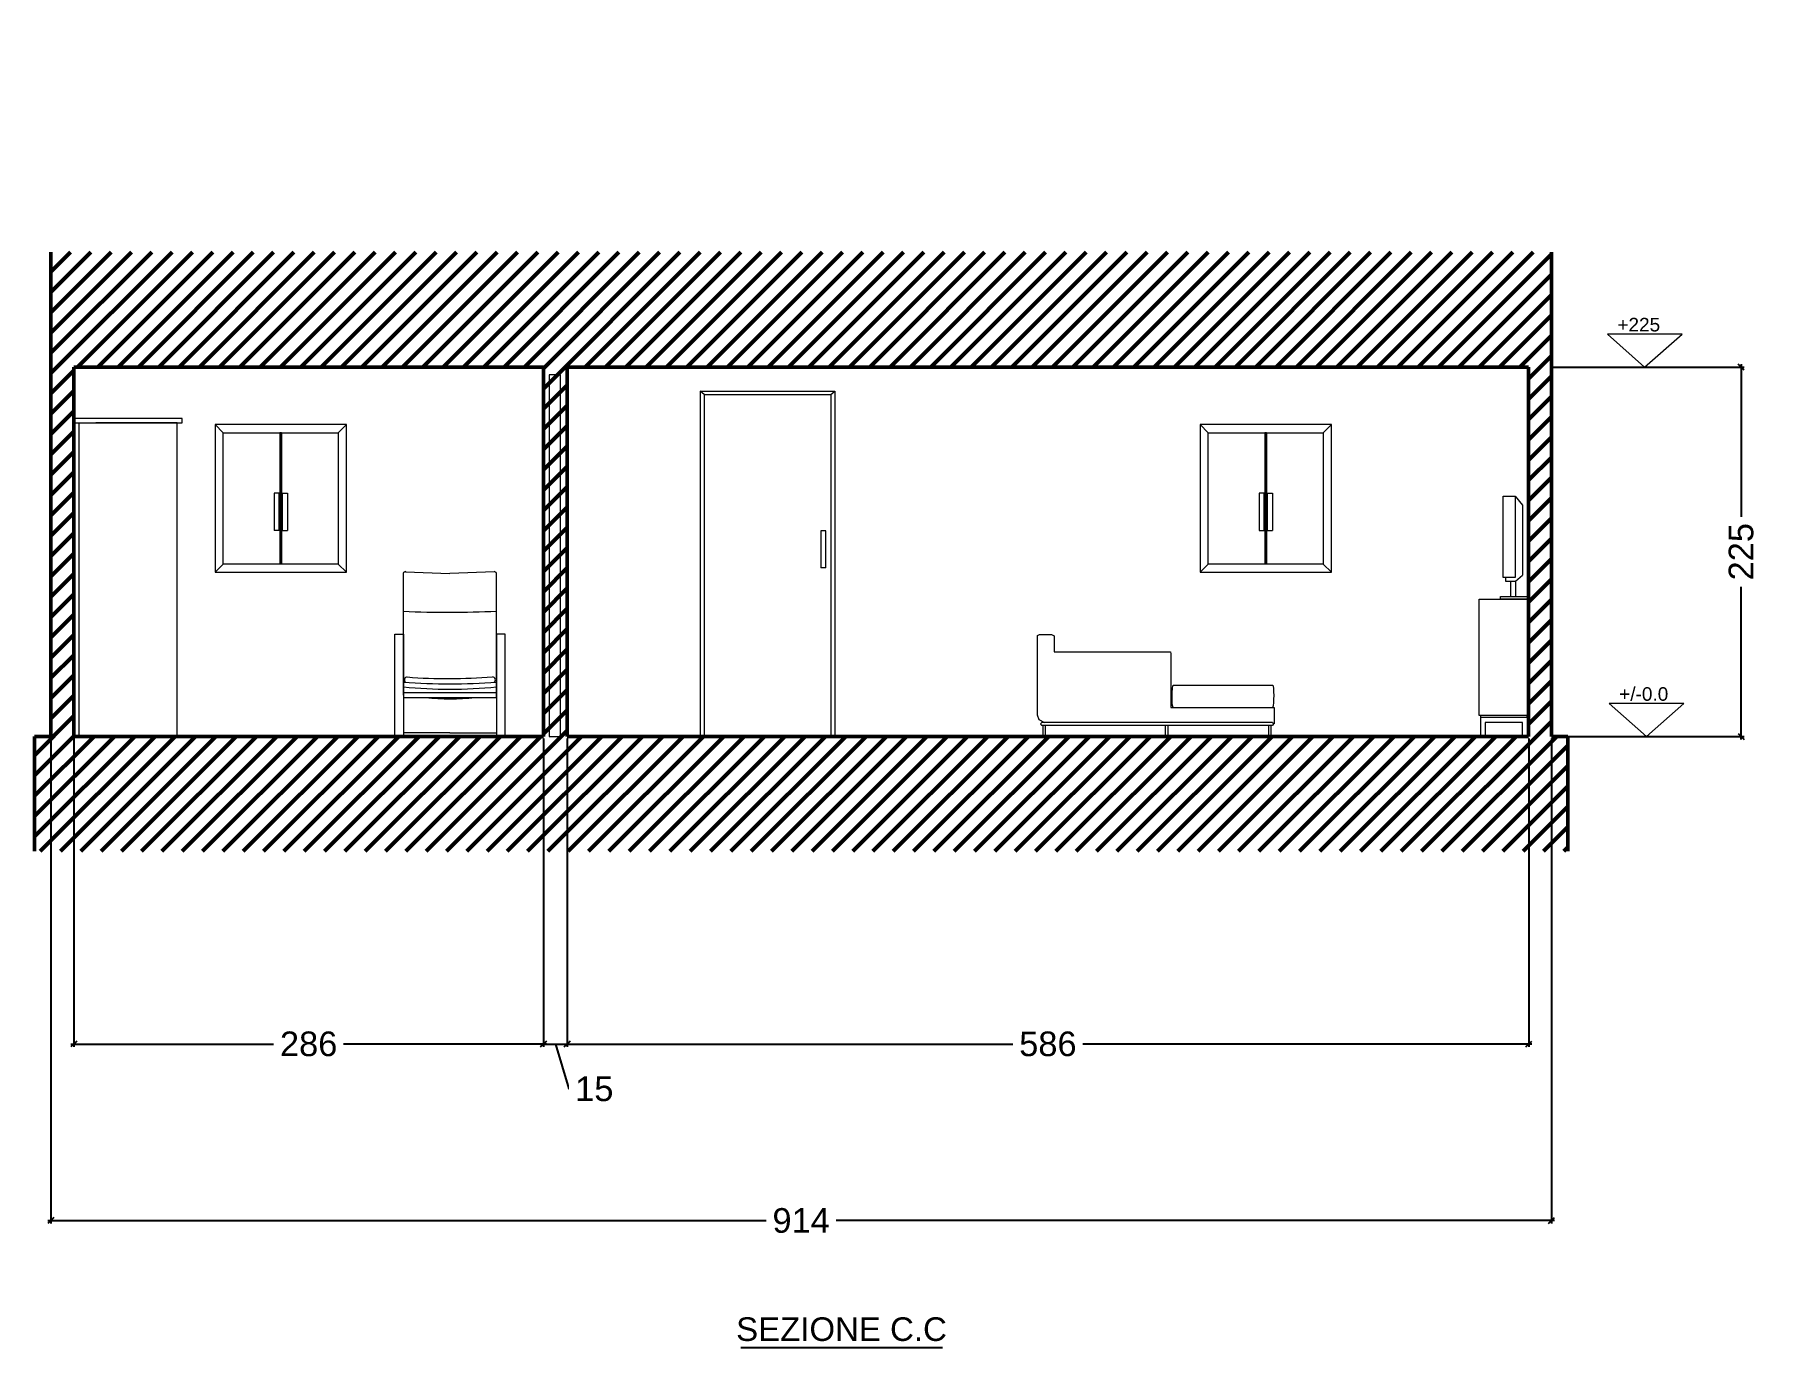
# Model space of a CAD drawing. Header units: inches. Extents: x 2960 to 8891, y 1487 to 4457.
# Drawn here: x 2986 to 4037, y 1487 to 2287 of the extents above; entities that cross this region are included whole.
import ezdxf

# ---------------------------------------------------------------- set-up
doc = ezdxf.new("R2010")
doc.units = ezdxf.units.IN
doc.header["$MEASUREMENT"] = 0
for name, color, linetype, lineweight in [('A-FURN', 8, 'Continuous', 20), ('A-WALL-FULL', 7, 'Continuous', 50), ('costruzioni', 2, 'Continuous', 18), ('G-ANNO-DIM', 90, 'Continuous', 18)]:
    doc.layers.add(name, color=color, linetype=linetype, lineweight=lineweight)
doc.styles.add('ARIAL', font='arial.ttf')
doc.styles.add('underline', font='arial.ttf')
doc.dimstyles.new('TICK_36', dxfattribs={"dimtxt": 15, "dimasz": 3.6, "dimexe": 1.8, "dimexo": 1.2, "dimgap": 1.8, "dimtad": 0, "dimdec": 0, "dimzin": 0, "dimdsep": 46, "dimtxsty": 'ARIAL', "dimblk": 'OBLIQUE', "dimcen": 1.8, "dimdle": 1.8, "dimclrd": 256, "dimclrt": 256, "dimadec": 0, "dimazin": 0, "dimtfac": 1, "dimtdec": 0, "dimtmove": 1, "dimatfit": 3, "dimldrblk": 'OPEN90', "dimfxl": 1, "dimtfill": 1, "dimtolj": 1, "dimtzin": 0, "dimarcsym": 0})

# ---------------------------------------------------------------- blocks, each defined once
blk = doc.blocks.new('divano lato')
for p, q in [((31.415, 8.832), (31.414, 8.736)), ((31.43, 8.84), (31.415, 8.832)), ((31.505, 8.84), (31.43, 8.84)), ((31.516, 8.834), (31.505, 8.84)), ((31.516, 8.349), (31.516, 8.834)), ((30.707, 8.736), (30.704, 8.723)), ((30.704, 8.723), (30.704, 8.397)), ((31.414, 8.736), (30.707, 8.736)), ((30.077, 8.511), (30.079, 8.525)), ((30.079, 8.525), (30.082, 8.531)), ((30.082, 8.531), (30.69, 8.531)), ((30.691, 8.527), (30.69, 8.531)), ((30.694, 8.511), (30.691, 8.527)), ((30.075, 8.469), (30.076, 8.492)), ((30.076, 8.446), (30.075, 8.469)), ((30.076, 8.492), (30.077, 8.511)), ((30.077, 8.425), (30.076, 8.446)), ((30.079, 8.408), (30.077, 8.425)), ((30.082, 8.397), (30.079, 8.408)), ((30.689, 8.397), (30.693, 8.409)), ((30.693, 8.409), (30.695, 8.424)), ((30.695, 8.49), (30.694, 8.511)), ((30.696, 8.467), (30.695, 8.49)), ((30.695, 8.444), (30.696, 8.467)), ((30.695, 8.424), (30.695, 8.444)), ((30.075, 8.397), (30.075, 8.296)), ((30.704, 8.397), (30.075, 8.397)), ((30.084, 8.304), (31.491, 8.304)), ((31.472, 8.303), (31.506, 8.32)), ((31.506, 8.32), (31.516, 8.349)), ((30.075, 8.296), (30.079, 8.296)), ((30.079, 8.292), (30.079, 8.299)), ((31.491, 8.288), (30.084, 8.288)), ((30.092, 8.219), (30.092, 8.288)), ((30.11, 8.219), (30.092, 8.219)), ((30.11, 8.288), (30.11, 8.219)), ((30.721, 8.219), (30.721, 8.288)), ((30.739, 8.219), (30.721, 8.219)), ((30.739, 8.288), (30.739, 8.219)), ((31.467, 8.219), (31.467, 8.288)), ((31.484, 8.219), (31.467, 8.219)), ((31.484, 8.288), (31.484, 8.219)), ((31.495, 8.299), (31.495, 8.292))]:
    blk.add_line(p, q)
for centre, start, end in [((30.084, 8.299), 90, 180), ((31.491, 8.299), 360, 90), ((30.084, 8.292), 180, 270), ((31.491, 8.292), 270, 0)]:
    blk.add_arc(centre, 0.00424, start, end)
blk = doc.blocks.new('poltrona frontale')
at = {"layer": 'A-FURN'}
for p, q in [((19.405, 1.59), (19.121, 1.59)), ((19.405, 1.59), (19.689, 1.59)), ((19.121, 1.569), (19.405, 1.569)), ((19.689, 1.569), (19.405, 1.569))]:
    blk.add_line(p, q, dxfattribs=at)
for points in [[(19.121, 1.819), (19.121, 2.561)], [(19.133, 2.571), (19.405, 2.56)], [(19.677, 2.571), (19.405, 2.56)], [(19.689, 1.819), (19.689, 2.561)]]:
    blk.add_lwpolyline(points, dxfattribs=at)
for points in [[(19.069, 2.19), (19.121, 2.19), (19.121, 1.568), (19.069, 1.568)], [(19.741, 2.19), (19.689, 2.19), (19.689, 1.568), (19.741, 1.568)], [(19.689, 1.833), (19.121, 1.833), (19.121, 1.805), (19.689, 1.805)]]:
    blk.add_lwpolyline(points, close=True, dxfattribs=at)
for centre, radius, start, end in [((19.134, 2.558), 0.0136, 84.7605, 167.239), ((19.675, 2.558), 0.0136, 12.761, 95.2395), ((19.4, 7.997), 5.673, 267.1838, 272.9169), ((19.406, 5.471), 3.583, 265.4461, 269.9874), ((19.145, 1.912), 0.0173, 91.5896, 233.4658), ((19.395, 5.108), 3.188, 265.491, 274.8472), ((19.404, 5.471), 3.583, 270.0126, 274.5539), ((19.663, 1.912), 0.0184, 309.0847, 84.7296), ((19.405, 4.481), 2.626, 263.7977, 276.2023), ((19.407, 3.028), 1.232, 263.0099, 276.9901)]:
    blk.add_arc(centre, radius, start, end, dxfattribs=at)
blk = doc.blocks.new('_Oblique')
at = {"color": 0, "linetype": 'ByBlock', "lineweight": -2}
blk.add_line((-0.5, -0.5), (0.5, 0.5), dxfattribs=at)
blk = doc.blocks.new('*D39')
at = {"layer": 'Defpoints', "color": 0, "transparency": 16777216}
for p in [(3910.4, 2084.5), (4026, 2084.5), (3910.4, 1859.5)]:
    blk.add_point(p, dxfattribs=at)
at = {"layer": 'G-ANNO-DIM', "color": 0, "lineweight": -2, "transparency": 16777216}
for p, q in [((3911.6, 2084.5), (4027.8, 2084.5)), ((3911.6, 1859.5), (4027.8, 1859.5))]:
    blk.add_line(p, q, dxfattribs=at)
at = {"layer": 'G-ANNO-DIM', "lineweight": -2, "transparency": 16777216}
for p, q in [((4026, 2086.3), (4026, 1990.5)), ((4026, 1857.7), (4026, 1953.4))]:
    blk.add_line(p, q, dxfattribs=at)
at = {"layer": 'G-ANNO-DIM', "lineweight": -2, "transparency": 16777216, "xscale": 3.6, "yscale": 3.6, "zscale": 3.6}
for p, rotation in [((4026, 2084.5), 90), ((4026, 1859.5), 270)]:
    blk.add_blockref('_Oblique', p, dxfattribs=dict(at, rotation=rotation))
at = {"layer": 'G-ANNO-DIM', "transparency": 16777216, "insert": (4026, 1972), "char_height": 15, "attachment_point": 5, "rotation": 90, "style": 'ARIAL', "bg_fill": 3, "box_fill_scale": 1.25, "bg_fill_color": 256, "bg_fill_true_color": 13158600, "bg_fill_transparency": 0}
blk.add_mtext('\\A1;225', dxfattribs=at)
blk = doc.blocks.new('_Open90')
at = {"color": 0, "linetype": 'ByBlock', "lineweight": -2}
for p, q in [((0, 0), (-1, 0)), ((-0.5, 0.5), (0, 0)), ((0, 0), (-0.5, -0.5))]:
    blk.add_line(p, q, dxfattribs=at)
blk = doc.blocks.new('*D59')
at = {"layer": 'Defpoints', "color": 0, "transparency": 16777216}
for p in [(2996.4, 1859.5), (3910.4, 1859.5), (3910.4, 1564.5)]:
    blk.add_point(p, dxfattribs=at)
at = {"layer": 'G-ANNO-DIM', "color": 0, "lineweight": -2, "transparency": 16777216}
for p, q in [((2996.4, 1858.3), (2996.4, 1562.7)), ((3910.4, 1858.3), (3910.4, 1562.7))]:
    blk.add_line(p, q, dxfattribs=at)
at = {"layer": 'G-ANNO-DIM', "lineweight": -2, "transparency": 16777216}
for p, q in [((2994.6, 1564.5), (3435.1, 1564.5)), ((3912.2, 1564.5), (3471.8, 1564.5))]:
    blk.add_line(p, q, dxfattribs=at)
at = {"layer": 'G-ANNO-DIM', "lineweight": -2, "transparency": 16777216, "xscale": 3.6, "yscale": 3.6, "zscale": 3.6, "rotation": 180}
blk.add_blockref('_Oblique', (2996.4, 1564.5), dxfattribs=at)
at = {"layer": 'G-ANNO-DIM', "lineweight": -2, "transparency": 16777216, "xscale": 3.6, "yscale": 3.6, "zscale": 3.6}
blk.add_blockref('_Oblique', (3910.4, 1564.5), dxfattribs=at)
at = {"layer": 'G-ANNO-DIM', "transparency": 16777216, "insert": (3453.4, 1564.5), "char_height": 15, "attachment_point": 5, "style": 'ARIAL', "bg_fill": 3, "box_fill_scale": 1.25, "bg_fill_color": 256, "bg_fill_true_color": 13158600, "bg_fill_transparency": 0}
blk.add_mtext('\\A1;914', dxfattribs=at)
blk = doc.blocks.new('*D60')
at = {"layer": 'Defpoints', "color": 0, "transparency": 16777216}
for p in [(3010.4, 1859.5), (3296.4, 1859.5), (3296.4, 1672.1)]:
    blk.add_point(p, dxfattribs=at)
at = {"layer": 'G-ANNO-DIM', "color": 0, "lineweight": -2, "transparency": 16777216}
for p, q in [((3010.4, 1858.3), (3010.4, 1670.3)), ((3296.4, 1858.3), (3296.4, 1670.3))]:
    blk.add_line(p, q, dxfattribs=at)
at = {"layer": 'G-ANNO-DIM', "lineweight": -2, "transparency": 16777216}
for p, q in [((3008.6, 1672.1), (3134.9, 1672.1)), ((3298.2, 1672.1), (3171.9, 1672.1))]:
    blk.add_line(p, q, dxfattribs=at)
at = {"layer": 'G-ANNO-DIM', "lineweight": -2, "transparency": 16777216, "xscale": 3.6, "yscale": 3.6, "zscale": 3.6, "rotation": 180}
blk.add_blockref('_Oblique', (3010.4, 1672.1), dxfattribs=at)
at = {"layer": 'G-ANNO-DIM', "lineweight": -2, "transparency": 16777216, "xscale": 3.6, "yscale": 3.6, "zscale": 3.6}
blk.add_blockref('_Oblique', (3296.4, 1672.1), dxfattribs=at)
at = {"layer": 'G-ANNO-DIM', "transparency": 16777216, "insert": (3153.4, 1672.1), "char_height": 15, "attachment_point": 5, "style": 'ARIAL', "bg_fill": 3, "box_fill_scale": 1.25, "bg_fill_color": 256, "bg_fill_true_color": 13158600, "bg_fill_transparency": 0}
blk.add_mtext('\\A1;286', dxfattribs=at)
blk = doc.blocks.new('*D61')
at = {"layer": 'Defpoints', "color": 0, "transparency": 16777216}
for p in [(3296.4, 1859.5), (3310.9, 1859.5), (3310.9, 1672.1)]:
    blk.add_point(p, dxfattribs=at)
at = {"layer": 'G-ANNO-DIM', "color": 0, "lineweight": -2, "transparency": 16777216}
for p, q in [((3296.4, 1858.3), (3296.4, 1670.3)), ((3310.9, 1858.3), (3310.9, 1670.3))]:
    blk.add_line(p, q, dxfattribs=at)
at = {"layer": 'G-ANNO-DIM', "lineweight": -2, "transparency": 16777216}
for p, q in [((3294.6, 1672.1), (3312.7, 1672.1)), ((3303.7, 1672.1), (3311.9, 1644.7)), ((3311.9, 1644.7), (3315.5, 1644.7))]:
    blk.add_line(p, q, dxfattribs=at)
at = {"layer": 'G-ANNO-DIM', "lineweight": -2, "transparency": 16777216, "xscale": 3.6, "yscale": 3.6, "zscale": 3.6, "rotation": 180}
blk.add_blockref('_Oblique', (3296.4, 1672.1), dxfattribs=at)
at = {"layer": 'G-ANNO-DIM', "lineweight": -2, "transparency": 16777216, "xscale": 3.6, "yscale": 3.6, "zscale": 3.6}
blk.add_blockref('_Oblique', (3310.9, 1672.1), dxfattribs=at)
at = {"layer": 'G-ANNO-DIM', "transparency": 16777216, "insert": (3327.4, 1644.7), "char_height": 15, "attachment_point": 5, "style": 'ARIAL', "bg_fill": 3, "box_fill_scale": 1.25, "bg_fill_color": 256, "bg_fill_true_color": 13158600, "bg_fill_transparency": 0}
blk.add_mtext('\\A1;15', dxfattribs=at)
blk = doc.blocks.new('*D62')
at = {"layer": 'Defpoints', "color": 0, "transparency": 16777216}
for p in [(3310.9, 1859.5), (3896.6, 1859.5), (3896.6, 1672.1)]:
    blk.add_point(p, dxfattribs=at)
at = {"layer": 'G-ANNO-DIM', "color": 0, "lineweight": -2, "transparency": 16777216}
for p, q in [((3310.9, 1858.3), (3310.9, 1670.3)), ((3896.6, 1858.3), (3896.6, 1670.3))]:
    blk.add_line(p, q, dxfattribs=at)
at = {"layer": 'G-ANNO-DIM', "lineweight": -2, "transparency": 16777216}
for p, q in [((3309.1, 1672.1), (3585.4, 1672.1)), ((3898.4, 1672.1), (3622.1, 1672.1))]:
    blk.add_line(p, q, dxfattribs=at)
at = {"layer": 'G-ANNO-DIM', "lineweight": -2, "transparency": 16777216, "xscale": 3.6, "yscale": 3.6, "zscale": 3.6, "rotation": 180}
blk.add_blockref('_Oblique', (3310.9, 1672.1), dxfattribs=at)
at = {"layer": 'G-ANNO-DIM', "lineweight": -2, "transparency": 16777216, "xscale": 3.6, "yscale": 3.6, "zscale": 3.6}
blk.add_blockref('_Oblique', (3896.6, 1672.1), dxfattribs=at)
at = {"layer": 'G-ANNO-DIM', "transparency": 16777216, "insert": (3603.7, 1672.1), "char_height": 15, "attachment_point": 5, "style": 'ARIAL', "bg_fill": 3, "box_fill_scale": 1.25, "bg_fill_color": 256, "bg_fill_true_color": 13158600, "bg_fill_transparency": 0}
blk.add_mtext('\\A1;586', dxfattribs=at)

msp = doc.modelspace()

# ---------------------------------------------------------------- hatches: boundary and pattern name
at = {"layer": 'A-WALL-FULL'}
h = msp.add_hatch(dxfattribs=at)
h.set_pattern_fill('ANSI31', color=0, scale=70)
h.paths.add_polyline_path([(3048.4, 4456.7), (3048.4, 4386.7), (3048.4, 4161.7), (3038.4, 4161.7), (3038.4, 4091.7), (3920.4, 4091.7), (3920.4, 4161.7), (3910.4, 4161.7), (3910.4, 4386.7), (3910.4, 4456.7)])
h.paths.add_polyline_path([(3639.4, 4386.7), (3639.4, 4161.7), (3062.4, 4161.7), (3062.4, 4386.7)], flags=16)
h.paths.add_polyline_path([(3653.4, 4386.7), (3896.4, 4386.7), (3896.4, 4161.7), (3653.4, 4161.7)], flags=16)
h.paths.add_polyline_path([(3306.1, 3727.8), (3305.9, 3657.8), (3305.4, 3432.8), (3010.4, 3432.8), (3000.4, 3432.8), (3000.4, 3362.8), (3920.4, 3362.8), (3920.4, 3432.8), (3910.4, 3432.8), (3910.4, 3657.8), (3910.4, 3727.8)])
h.paths.add_polyline_path([(3896.4, 3657.8), (3896.4, 3432.8), (3319.4, 3432.8), (3319.4, 3657.8)], flags=16)
h.paths.add_polyline_path([(2996.4, 2154.5), (2996.4, 2084.5), (2996.4, 1859.5), (2986.4, 1859.5), (2986.4, 1789.5), (3920.4, 1789.5), (3920.4, 1859.5), (3910.4, 1859.5), (3910.4, 2084.5), (3910.4, 2154.5)])
h.paths.add_polyline_path([(3896.4, 2084.5), (3896.4, 1859.5), (3310.9, 1859.5), (3310.9, 2084.5)], flags=16)
h.paths.add_polyline_path([(3296.4, 2084.5), (3296.4, 1859.5), (3010.4, 1859.5), (3010.4, 2084.5)], flags=16)
at = {"layer": 'G-ANNO-DIM'}
h = msp.add_hatch(color=256, dxfattribs=at)
h.dxf.hatch_style = 1
h.paths.add_polyline_path([(3990, 2104.5), (3944.5, 2104.5), (3967.2, 2084.5)], flags=17)
h.paths.add_polyline_path([(3944.5, 2104.5), (3967.2, 2084.5), (3990, 2104.5)])
h = msp.add_hatch(color=256, dxfattribs=at)
h.dxf.hatch_style = 1
h.paths.add_polyline_path([(3991.1, 1879.5), (3945.6, 1879.5), (3968.4, 1859.5)], flags=17)
h.paths.add_polyline_path([(3945.6, 1879.5), (3968.4, 1859.5), (3991.1, 1879.5)])

# ---------------------------------------------------------------- linework, layer by layer
msp.add_line((3416.7, 1487.2), (3539.6, 1487.2))
at = {"layer": 'A-FURN'}
for p, q in [((3306.8, 2079.8), (3300, 2079.8)), ((3300, 2079.8), (3300, 1859.5)), ((3306.8, 1859.5), (3306.8, 2079.8)), ((3391.8, 2069.8), (3391.8, 1859.5)), ((3391.8, 2069.8), (3474, 2069.8)), ((3394.4, 2067.8), (3391.8, 2069.8)), ((3394.4, 2067.8), (3394.4, 1859.5)), ((3394.4, 2067.8), (3471.4, 2067.8)), ((3471.4, 2067.8), (3474, 2069.8)), ((3471.4, 2067.8), (3471.4, 1859.5)), ((3474, 2069.8), (3474, 1859.5)), ((3076.3, 2053.2), (3010.5, 2053.2)), ((3010.5, 2053.2), (3010.5, 2050.5)), ((3010.5, 2050.5), (3076.3, 2050.5)), ((3013.4, 2050.5), (3013.4, 1859.5)), ((3073.4, 2050.5), (3023.7, 2050.5)), ((3073.4, 1859.5), (3073.4, 2050.5)), ((3076.3, 2050.5), (3076.3, 2053.2)), ((3176.4, 2049.5), (3096.4, 2049.5)), ((3096.4, 2049.5), (3096.4, 1959.5)), ((3101.4, 2044.5), (3096.4, 2049.5)), ((3171.4, 2044.5), (3176.4, 2049.5)), ((3176.4, 1959.5), (3176.4, 2049.5)), ((3776.4, 2049.5), (3696.4, 2049.5)), ((3696.4, 2049.5), (3696.4, 1959.5)), ((3701.4, 2044.5), (3696.4, 2049.5)), ((3771.4, 2044.5), (3776.4, 2049.5)), ((3776.4, 1959.5), (3776.4, 2049.5)), ((3101.4, 1964.5), (3101.4, 2044.5)), ((3101.4, 2044.5), (3171.4, 2044.5)), ((3136.4, 2044.5), (3135.9, 2044.5)), ((3135.9, 2044.5), (3135.9, 1964.5)), ((3136.4, 2044.5), (3136.4, 1964.5)), ((3136.9, 2044.5), (3136.4, 2044.5)), ((3136.9, 2044.5), (3136.9, 1964.5)), ((3171.4, 2044.5), (3171.4, 1964.5)), ((3701.4, 1964.5), (3701.4, 2044.5)), ((3701.4, 2044.5), (3771.4, 2044.5)), ((3736.4, 2044.5), (3735.9, 2044.5)), ((3735.9, 2044.5), (3735.9, 1964.5)), ((3736.4, 2044.5), (3736.4, 1964.5)), ((3736.9, 2044.5), (3736.4, 2044.5)), ((3736.9, 2044.5), (3736.9, 1964.5)), ((3771.4, 2044.5), (3771.4, 1964.5)), ((3135.4, 2007.6), (3132.4, 2007.6)), ((3132.4, 2007.6), (3132.4, 1985)), ((3135.4, 1985), (3135.4, 2007.6)), ((3137.4, 2007.6), (3140.5, 2007.6)), ((3137.4, 1985), (3137.4, 2007.6)), ((3140.5, 2007.6), (3140.5, 1985)), ((3735.4, 2007.6), (3732.4, 2007.6)), ((3732.4, 2007.6), (3732.4, 1985)), ((3735.4, 1985), (3735.4, 2007.6)), ((3737.4, 2007.6), (3740.5, 2007.6)), ((3737.4, 1985), (3737.4, 2007.6)), ((3740.5, 2007.6), (3740.5, 1985)), ((3888.3, 2005.8), (3892.8, 2000.4)), ((3892.8, 2000.4), (3892.8, 1957.8)), ((3135.4, 1985), (3132.4, 1985)), ((3137.4, 1985), (3140.5, 1985)), ((3468.4, 1984.7), (3465.4, 1984.7)), ((3465.4, 1984.7), (3465.4, 1962.2)), ((3468.4, 1962.2), (3468.4, 1984.7)), ((3732.4, 1985), (3735.4, 1985)), ((3737.4, 1985), (3740.5, 1985)), ((3096.4, 1959.5), (3101.4, 1964.5)), ((3096.4, 1959.5), (3176.4, 1959.5)), ((3096.4, 1959.5), (3101.4, 1959.5)), ((3171.4, 1964.5), (3101.4, 1964.5)), ((3176.4, 1959.5), (3171.4, 1964.5)), ((3468.4, 1962.2), (3465.4, 1962.2)), ((3696.4, 1959.5), (3701.4, 1964.5)), ((3696.4, 1959.5), (3776.4, 1959.5)), ((3771.4, 1964.5), (3701.4, 1964.5)), ((3776.4, 1959.5), (3771.4, 1964.5)), ((3885.5, 1954.1), (3885.5, 1944.7)), ((3888.5, 1954.1), (3888.5, 1944.7)), ((3866.5, 1872.2), (3866.5, 1943.2)), ((3866.5, 1943.2), (3896.4, 1943.2)), ((3896.4, 1943.2), (3896.4, 1872.2)), ((3896.4, 1872.2), (3866.5, 1872.2)), ((3867.4, 1859.5), (3867.4, 1872.2)), ((3895.6, 1871), (3867.4, 1871)), ((3895.6, 1871), (3895.6, 1872.2)), ((3895.6, 1871), (3895.6, 1859.5)), ((3870.1, 1868), (3870.1, 1859.5)), ((3892.9, 1868), (3870.1, 1868)), ((3892.9, 1859.5), (3892.9, 1868)), ((3013.4, 1859.5), (3073.4, 1859.5)), ((3870.1, 1859.5), (3867.4, 1859.5)), ((3895.6, 1859.5), (3892.9, 1859.5))]:
    msp.add_line(p, q, dxfattribs=at)
msp.add_lwpolyline([(3881.1, 2005.8), (3888.3, 2005.8), (3888.3, 1956.2), (3881.1, 1956.2)], close=True, dxfattribs=at)
for points in [[(3882.5, 1956.2), (3882.5, 1954.1), (3888.5, 1954.1), (3892.8, 1957.8)], [(3888.5, 1944.7), (3896.4, 1944.7), (3896.4, 1943.2), (3879.3, 1943.2), (3879.3, 1944.7), (3888.5, 1944.7)]]:
    msp.add_lwpolyline(points, dxfattribs=at)
at = {"layer": 'A-WALL-FULL'}
for p, q in [((2996.4, 2084.5), (2996.4, 2154.5)), ((2996.4, 1859.5), (2996.4, 2084.5)), ((3010.4, 2084.5), (3296.4, 2084.5)), ((3010.4, 1859.5), (3010.4, 2084.5)), ((3296.4, 1859.5), (3296.4, 2084.5)), ((3310.9, 1859.5), (3310.9, 2084.5)), ((3310.9, 2084.5), (3896.4, 2084.5)), ((3896.4, 1859.5), (3896.4, 2084.5)), ((3910.4, 1859.5), (3910.4, 2084.5)), ((2986.4, 1859.5), (2986.4, 1789.5)), ((3296.4, 1859.5), (3010.4, 1859.5)), ((3896.4, 1859.5), (3310.9, 1859.5))]:
    msp.add_line(p, q, dxfattribs=at)
at = {"layer": 'G-ANNO-DIM'}
for points in [[(3944.5, 2104.5), (3967.2, 2084.5), (3990, 2104.5)], [(3945.6, 1879.5), (3968.4, 1859.5), (3991.1, 1879.5)]]:
    msp.add_lwpolyline(points, close=True, dxfattribs=at)

# ---------------------------------------------------------------- block references
at = {"layer": 'A-FURN', "xscale": -100.0000000000064, "yscale": 100.0000000000064, "zscale": 100.0000000000064}
msp.add_blockref('divano lato', (6749, 1037.5), dxfattribs=at)
at = {"layer": 'costruzioni', "xscale": 100.0000000000064, "yscale": 100.0000000000064, "zscale": 100.0000000000064}
msp.add_blockref('poltrona frontale', (1299, 1702.7), dxfattribs=at)

# ---------------------------------------------------------------- texts
at = {"style": 'underline'}
msp.add_text('SEZIONE C.C', height=14.381, dxfattribs=at).set_placement((3413.8, 1491.2))
at = {"layer": 'G-ANNO-DIM', "style": 'underline'}
for s, p in [('+225', (3950.6, 2106.2)), ('+/-0.0', (3951.7, 1881.2))]:
    msp.add_text(s, height=8.28, dxfattribs=at).set_placement(p)

# ---------------------------------------------------------------- next in the draw order: dimensions: what is measured, and where the dimension line sits
at = {"layer": 'G-ANNO-DIM'}
dim = msp.add_linear_dim(base=(4026, 2084.5), p1=(3910.4, 1859.5), p2=(3910.4, 2084.5), angle=90, dimstyle='TICK_36', dxfattribs=at)
dim.commit()
dim.dimension.update_dxf_attribs({"geometry": '*D39', "text_midpoint": (4026, 1972)})

# ---------------------------------------------------------------- next in the draw order: linework, layer by layer
at = {"layer": 'A-WALL-FULL'}
for p, q in [((3910.4, 2154.5), (3910.4, 2084.5)), ((3920.4, 1789.5), (3920.4, 1859.5))]:
    msp.add_line(p, q, dxfattribs=at)

# ---------------------------------------------------------------- next in the draw order: dimensions: what is measured, and where the dimension line sits
at = {"layer": 'G-ANNO-DIM'}
dim = msp.add_linear_dim(base=(3910.4, 1564.5), p1=(2996.4, 1859.5), p2=(3910.4, 1859.5), dimstyle='TICK_36', dxfattribs=at)
dim.commit()
dim.dimension.update_dxf_attribs({"geometry": '*D59', "text_midpoint": (3453.4, 1564.5)})

# ---------------------------------------------------------------- next in the draw order: linework, layer by layer
at = {"layer": 'A-WALL-FULL'}
for p, q in [((2996.4, 1859.5), (2986.4, 1859.5)), ((3910.4, 1859.5), (3920.4, 1859.5))]:
    msp.add_line(p, q, dxfattribs=at)

# ---------------------------------------------------------------- next in the draw order: dimensions: what is measured, and where the dimension line sits
at = {"layer": 'G-ANNO-DIM'}
dim = msp.add_linear_dim(base=(3296.4, 1672.1), p1=(3010.4, 1859.5), p2=(3296.4, 1859.5), dimstyle='TICK_36', dxfattribs=at)
dim.commit()
dim.dimension.update_dxf_attribs({"geometry": '*D60', "text_midpoint": (3153.4, 1672.1)})

# ---------------------------------------------------------------- next in the draw order: dimensions: what is measured, and where the dimension line sits
dim = msp.add_linear_dim(base=(3310.9132763, 1672.1332222), p1=(3296.4132763, 1859.4875275), p2=(3310.9132763, 1859.4875275), dimstyle='TICK_36', dxfattribs=at)
dim.commit()
dim.dimension.update_dxf_attribs({"geometry": '*D61', "text_midpoint": (3317.3060117, 1644.6574377)})

# ---------------------------------------------------------------- next in the draw order: dimensions: what is measured, and where the dimension line sits
dim = msp.add_linear_dim(base=(3896.6, 1672.1), p1=(3310.9, 1859.5), p2=(3896.6, 1859.5), dimstyle='TICK_36', dxfattribs=at)
dim.commit()
dim.dimension.update_dxf_attribs({"geometry": '*D62', "text_midpoint": (3603.7, 1672.1)})

# ---------------------------------------------------------------- next in the draw order: linework, layer by layer
at = {"layer": 'A-FURN'}
msp.add_line((3300, 1859.5), (3306.8, 1859.5), dxfattribs=at)

doc.saveas('drawing.dxf')
